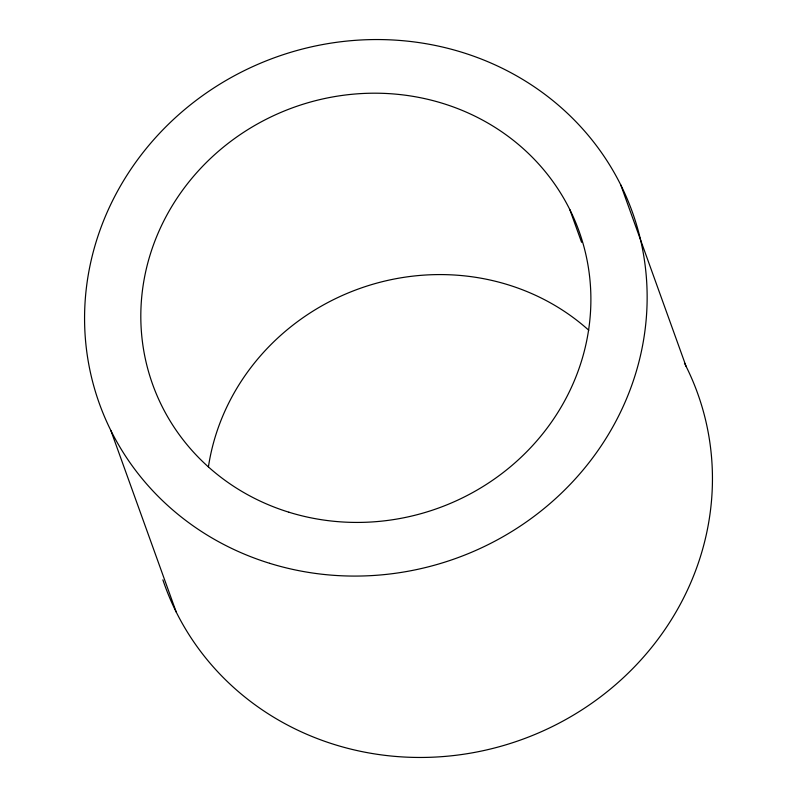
<?xml version="1.0" encoding="UTF-8"?>
<svg xmlns="http://www.w3.org/2000/svg" width="797" height="797" viewBox="0 0 797 797"><rect width="100%" height="100%" fill="white"/><g stroke="black" fill="none" stroke-linecap="round" stroke-linejoin="round"><path stroke-width="1.2" d="M620.783 184.974L686.087 366.351M569.795 209.541L581.591 242.308M110.913 430.649L176.217 612.026M208.435 466.783A226.547 213.018 -19.8 0 1 359.198 288.693A226.547 213.018 -19.8 0 1 588.784 330.247M684.444 363.113A283.184 266.278 -19.8 0 1 534.897 734.475A283.184 266.278 -19.8 0 1 162.877 579.847M269.655 563.31A283.184 266.278 -19.8 0 0 642.87 250.886A283.184 266.278 -19.8 0 0 185.034 109.239A283.184 266.278 -19.8 0 0 269.655 563.31M288.893 512.212A226.547 213.018 -19.8 0 0 587.469 262.273A226.547 213.018 -19.8 0 0 221.197 148.949A226.547 213.018 -19.8 0 0 288.893 512.212"/></g></svg>
